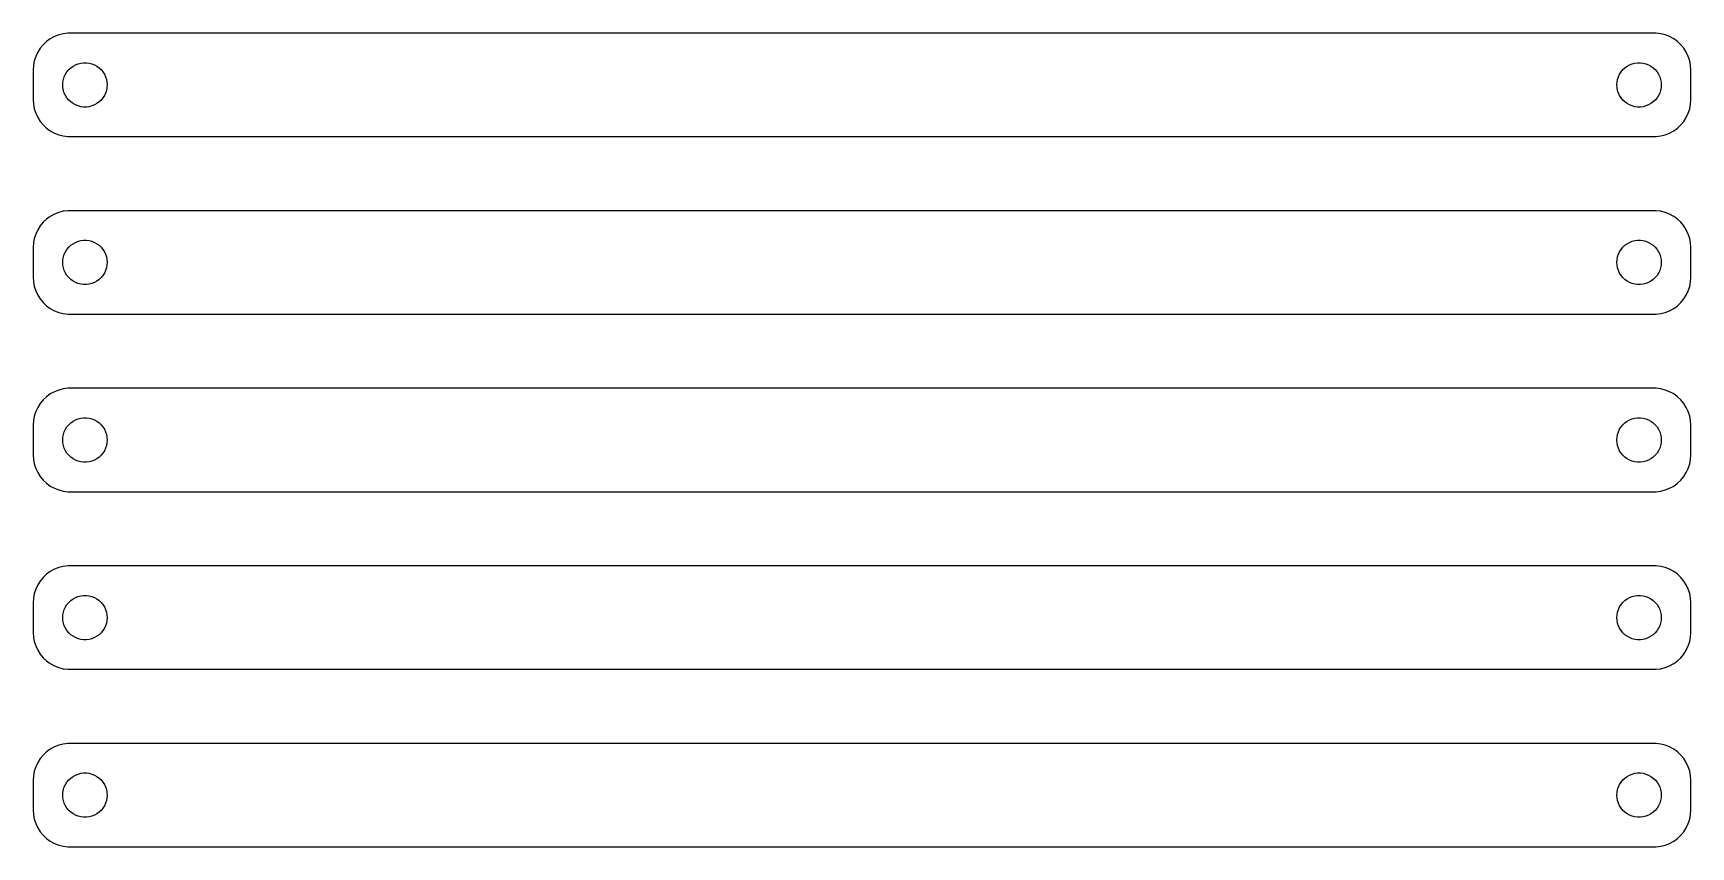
# Model space of a CAD drawing. Header units: metres. Extents: x -112 to 112, y 113 to 223.
import ezdxf

# ---------------------------------------------------------------- set-up
doc = ezdxf.new("R2010")
doc.units = ezdxf.units.M

msp = doc.modelspace()

# ---------------------------------------------------------------- linework, layer by layer
for p, q in [((-110.187, 221.853), (-110.645, 221.423)), ((-109.679, 222.222), (-110.187, 221.853)), ((-109.129, 222.524), (-109.679, 222.222)), ((-108.545, 222.755), (-109.129, 222.524)), ((-107.937, 222.911), (-108.545, 222.755)), ((-107.314, 222.99), (-107.937, 222.911)), ((107.314, 222.99), (-107.314, 222.99)), ((107.937, 222.911), (107.314, 222.99)), ((108.545, 222.755), (107.937, 222.911)), ((109.129, 222.524), (108.545, 222.755)), ((109.679, 222.222), (109.129, 222.524)), ((110.187, 221.853), (109.679, 222.222)), ((110.645, 221.423), (110.187, 221.853)), ((-111.649, 219.841), (-111.843, 219.243)), ((-111.382, 220.409), (-111.649, 219.841)), ((-111.045, 220.939), (-111.382, 220.409)), ((-110.645, 221.423), (-111.045, 220.939)), ((111.045, 220.939), (110.645, 221.423)), ((111.382, 220.409), (111.045, 220.939)), ((111.649, 219.841), (111.382, 220.409)), ((111.843, 219.243), (111.649, 219.841)), ((-111.961, 218.627), (-112, 218)), ((-112, 218), (-112, 214)), ((-111.843, 219.243), (-111.961, 218.627)), ((-107.789, 217.104), (-107.629, 217.445)), ((-107.629, 217.445), (-107.427, 217.763)), ((-107.427, 217.763), (-107.187, 218.054)), ((-107.187, 218.054), (-106.912, 218.312)), ((-106.912, 218.312), (-106.607, 218.533)), ((-106.607, 218.533), (-106.277, 218.714)), ((-106.277, 218.714), (-105.927, 218.853)), ((-105.927, 218.853), (-105.562, 218.947)), ((-105.562, 218.947), (-105.188, 218.994)), ((-105.188, 218.994), (-104.812, 218.994)), ((-104.812, 218.994), (-104.438, 218.947)), ((-104.438, 218.947), (-104.073, 218.853)), ((-104.073, 218.853), (-103.723, 218.714)), ((-103.723, 218.714), (-103.393, 218.533)), ((-103.393, 218.533), (-103.088, 218.312)), ((-103.088, 218.312), (-102.813, 218.054)), ((-102.813, 218.054), (-102.573, 217.763)), ((-102.573, 217.763), (-102.371, 217.445)), ((-102.371, 217.445), (-102.211, 217.104)), ((102.211, 217.104), (102.371, 217.445)), ((102.371, 217.445), (102.573, 217.763)), ((102.573, 217.763), (102.813, 218.054)), ((102.813, 218.054), (103.088, 218.312)), ((103.088, 218.312), (103.393, 218.533)), ((103.393, 218.533), (103.723, 218.714)), ((103.723, 218.714), (104.073, 218.853)), ((104.073, 218.853), (104.438, 218.947)), ((104.438, 218.947), (104.812, 218.994)), ((104.812, 218.994), (105.188, 218.994)), ((105.188, 218.994), (105.562, 218.947)), ((105.562, 218.947), (105.927, 218.853)), ((105.927, 218.853), (106.277, 218.714)), ((106.277, 218.714), (106.607, 218.533)), ((106.607, 218.533), (106.912, 218.312)), ((106.912, 218.312), (107.187, 218.054)), ((107.187, 218.054), (107.427, 217.763)), ((107.427, 217.763), (107.629, 217.445)), ((107.629, 217.445), (107.789, 217.104)), ((111.961, 218.627), (111.843, 219.243)), ((112, 218), (111.961, 218.627)), ((112, 214), (112, 218)), ((-108, 216), (-107.976, 216.376)), ((-107.976, 215.624), (-108, 216)), ((-107.976, 216.376), (-107.906, 216.746)), ((-107.906, 215.254), (-107.976, 215.624)), ((-107.906, 216.746), (-107.789, 217.104)), ((-107.789, 214.896), (-107.906, 215.254)), ((-102.211, 217.104), (-102.094, 216.746)), ((-102.094, 215.254), (-102.211, 214.896)), ((-102.094, 216.746), (-102.024, 216.376)), ((-102.024, 215.624), (-102.094, 215.254)), ((-102.024, 216.376), (-102, 216)), ((-102, 216), (-102.024, 215.624)), ((102, 216), (102.024, 216.376)), ((102.024, 215.624), (102, 216)), ((102.024, 216.376), (102.094, 216.746)), ((102.094, 215.254), (102.024, 215.624)), ((102.094, 216.746), (102.211, 217.104)), ((102.211, 214.896), (102.094, 215.254)), ((107.789, 217.104), (107.906, 216.746)), ((107.906, 215.254), (107.789, 214.896)), ((107.906, 216.746), (107.976, 216.376)), ((107.976, 215.624), (107.906, 215.254)), ((107.976, 216.376), (108, 216)), ((108, 216), (107.976, 215.624)), ((-112, 214), (-111.961, 213.373)), ((-111.961, 213.373), (-111.843, 212.757)), ((-107.629, 214.555), (-107.789, 214.896)), ((-107.427, 214.237), (-107.629, 214.555)), ((-107.187, 213.946), (-107.427, 214.237)), ((-106.912, 213.688), (-107.187, 213.946)), ((-106.607, 213.467), (-106.912, 213.688)), ((-106.277, 213.286), (-106.607, 213.467)), ((-105.927, 213.147), (-106.277, 213.286)), ((-105.562, 213.053), (-105.927, 213.147)), ((-105.188, 213.006), (-105.562, 213.053)), ((-104.812, 213.006), (-105.188, 213.006)), ((-104.438, 213.053), (-104.812, 213.006)), ((-104.073, 213.147), (-104.438, 213.053)), ((-103.723, 213.286), (-104.073, 213.147)), ((-103.393, 213.467), (-103.723, 213.286)), ((-103.088, 213.688), (-103.393, 213.467)), ((-102.813, 213.946), (-103.088, 213.688)), ((-102.573, 214.237), (-102.813, 213.946)), ((-102.371, 214.555), (-102.573, 214.237)), ((-102.211, 214.896), (-102.371, 214.555)), ((102.371, 214.555), (102.211, 214.896)), ((102.573, 214.237), (102.371, 214.555)), ((102.813, 213.946), (102.573, 214.237)), ((103.088, 213.688), (102.813, 213.946)), ((103.393, 213.467), (103.088, 213.688)), ((103.723, 213.286), (103.393, 213.467)), ((104.073, 213.147), (103.723, 213.286)), ((104.438, 213.053), (104.073, 213.147)), ((104.812, 213.006), (104.438, 213.053)), ((105.188, 213.006), (104.812, 213.006)), ((105.562, 213.053), (105.188, 213.006)), ((105.927, 213.147), (105.562, 213.053)), ((106.277, 213.286), (105.927, 213.147)), ((106.607, 213.467), (106.277, 213.286)), ((106.912, 213.688), (106.607, 213.467)), ((107.187, 213.946), (106.912, 213.688)), ((107.427, 214.237), (107.187, 213.946)), ((107.629, 214.555), (107.427, 214.237)), ((107.789, 214.896), (107.629, 214.555)), ((111.843, 212.757), (111.961, 213.373)), ((111.961, 213.373), (112, 214)), ((-111.843, 212.757), (-111.649, 212.159)), ((-111.649, 212.159), (-111.382, 211.591)), ((-111.382, 211.591), (-111.045, 211.061)), ((-111.045, 211.061), (-110.645, 210.577)), ((-110.645, 210.577), (-110.187, 210.147)), ((110.187, 210.147), (110.645, 210.577)), ((110.645, 210.577), (111.045, 211.061)), ((111.045, 211.061), (111.382, 211.591)), ((111.382, 211.591), (111.649, 212.159)), ((111.649, 212.159), (111.843, 212.757)), ((-110.187, 210.147), (-109.679, 209.778)), ((-109.679, 209.778), (-109.129, 209.476)), ((-109.129, 209.476), (-108.545, 209.245)), ((-108.545, 209.245), (-107.937, 209.089)), ((-107.937, 209.089), (-107.314, 209.01)), ((-107.314, 209.01), (107.314, 209.01)), ((107.314, 209.01), (107.937, 209.089)), ((107.937, 209.089), (108.545, 209.245)), ((108.545, 209.245), (109.129, 209.476)), ((109.129, 209.476), (109.679, 209.778)), ((109.679, 209.778), (110.187, 210.147)), ((-110.645, 197.423), (-111.045, 196.939)), ((-110.187, 197.853), (-110.645, 197.423)), ((-109.679, 198.222), (-110.187, 197.853)), ((-109.129, 198.524), (-109.679, 198.222)), ((-108.545, 198.755), (-109.129, 198.524)), ((-107.937, 198.911), (-108.545, 198.755)), ((-107.314, 198.99), (-107.937, 198.911)), ((107.314, 198.99), (-107.314, 198.99)), ((107.937, 198.911), (107.314, 198.99)), ((108.545, 198.755), (107.937, 198.911)), ((109.129, 198.524), (108.545, 198.755)), ((109.679, 198.222), (109.129, 198.524)), ((110.187, 197.853), (109.679, 198.222)), ((110.645, 197.423), (110.187, 197.853)), ((111.045, 196.939), (110.645, 197.423)), ((-111.843, 195.243), (-111.961, 194.627)), ((-111.649, 195.841), (-111.843, 195.243)), ((-111.382, 196.409), (-111.649, 195.841)), ((-111.045, 196.939), (-111.382, 196.409)), ((-105.927, 194.853), (-105.562, 194.947)), ((-105.562, 194.947), (-105.188, 194.994)), ((-105.188, 194.994), (-104.812, 194.994)), ((-104.812, 194.994), (-104.438, 194.947)), ((-104.438, 194.947), (-104.073, 194.853)), ((104.073, 194.853), (104.438, 194.947)), ((104.438, 194.947), (104.812, 194.994)), ((104.812, 194.994), (105.188, 194.994)), ((105.188, 194.994), (105.562, 194.947)), ((105.562, 194.947), (105.927, 194.853)), ((111.382, 196.409), (111.045, 196.939)), ((111.649, 195.841), (111.382, 196.409)), ((111.843, 195.243), (111.649, 195.841)), ((111.961, 194.627), (111.843, 195.243)), ((-111.961, 194.627), (-112, 194)), ((-112, 194), (-112, 190)), ((-107.976, 192.376), (-107.906, 192.746)), ((-107.906, 192.746), (-107.789, 193.104)), ((-107.789, 193.104), (-107.629, 193.445)), ((-107.629, 193.445), (-107.427, 193.763)), ((-107.427, 193.763), (-107.187, 194.054)), ((-107.187, 194.054), (-106.912, 194.312)), ((-106.912, 194.312), (-106.607, 194.533)), ((-106.607, 194.533), (-106.277, 194.714)), ((-106.277, 194.714), (-105.927, 194.853)), ((-104.073, 194.853), (-103.723, 194.714)), ((-103.723, 194.714), (-103.393, 194.533)), ((-103.393, 194.533), (-103.088, 194.312)), ((-103.088, 194.312), (-102.813, 194.054)), ((-102.813, 194.054), (-102.573, 193.763)), ((-102.573, 193.763), (-102.371, 193.445)), ((-102.371, 193.445), (-102.211, 193.104)), ((-102.211, 193.104), (-102.094, 192.746)), ((-102.094, 192.746), (-102.024, 192.376)), ((102.024, 192.376), (102.094, 192.746)), ((102.094, 192.746), (102.211, 193.104)), ((102.211, 193.104), (102.371, 193.445)), ((102.371, 193.445), (102.573, 193.763)), ((102.573, 193.763), (102.813, 194.054)), ((102.813, 194.054), (103.088, 194.312)), ((103.088, 194.312), (103.393, 194.533)), ((103.393, 194.533), (103.723, 194.714)), ((103.723, 194.714), (104.073, 194.853)), ((105.927, 194.853), (106.277, 194.714)), ((106.277, 194.714), (106.607, 194.533)), ((106.607, 194.533), (106.912, 194.312)), ((106.912, 194.312), (107.187, 194.054)), ((107.187, 194.054), (107.427, 193.763)), ((107.427, 193.763), (107.629, 193.445)), ((107.629, 193.445), (107.789, 193.104)), ((107.789, 193.104), (107.906, 192.746)), ((107.906, 192.746), (107.976, 192.376)), ((112, 194), (111.961, 194.627)), ((112, 190), (112, 194)), ((-108, 192), (-107.976, 192.376)), ((-107.976, 191.624), (-108, 192)), ((-107.906, 191.254), (-107.976, 191.624)), ((-107.789, 190.896), (-107.906, 191.254)), ((-107.629, 190.555), (-107.789, 190.896)), ((-107.427, 190.237), (-107.629, 190.555)), ((-102.371, 190.555), (-102.573, 190.237)), ((-102.211, 190.896), (-102.371, 190.555)), ((-102.094, 191.254), (-102.211, 190.896)), ((-102.024, 191.624), (-102.094, 191.254)), ((-102.024, 192.376), (-102, 192)), ((-102, 192), (-102.024, 191.624)), ((102, 192), (102.024, 192.376)), ((102.024, 191.624), (102, 192)), ((102.094, 191.254), (102.024, 191.624)), ((102.211, 190.896), (102.094, 191.254)), ((102.371, 190.555), (102.211, 190.896)), ((102.573, 190.237), (102.371, 190.555)), ((107.629, 190.555), (107.427, 190.237)), ((107.789, 190.896), (107.629, 190.555)), ((107.906, 191.254), (107.789, 190.896)), ((107.976, 191.624), (107.906, 191.254)), ((107.976, 192.376), (108, 192)), ((108, 192), (107.976, 191.624)), ((-112, 190), (-111.961, 189.373)), ((-111.961, 189.373), (-111.843, 188.757)), ((-111.843, 188.757), (-111.649, 188.159)), ((-107.187, 189.946), (-107.427, 190.237)), ((-106.912, 189.688), (-107.187, 189.946)), ((-106.607, 189.467), (-106.912, 189.688)), ((-106.277, 189.286), (-106.607, 189.467)), ((-105.927, 189.147), (-106.277, 189.286)), ((-105.562, 189.053), (-105.927, 189.147)), ((-105.188, 189.006), (-105.562, 189.053)), ((-104.812, 189.006), (-105.188, 189.006)), ((-104.438, 189.053), (-104.812, 189.006)), ((-104.073, 189.147), (-104.438, 189.053)), ((-103.723, 189.286), (-104.073, 189.147)), ((-103.393, 189.467), (-103.723, 189.286)), ((-103.088, 189.688), (-103.393, 189.467)), ((-102.813, 189.946), (-103.088, 189.688)), ((-102.573, 190.237), (-102.813, 189.946)), ((102.813, 189.946), (102.573, 190.237)), ((103.088, 189.688), (102.813, 189.946)), ((103.393, 189.467), (103.088, 189.688)), ((103.723, 189.286), (103.393, 189.467)), ((104.073, 189.147), (103.723, 189.286)), ((104.438, 189.053), (104.073, 189.147)), ((104.812, 189.006), (104.438, 189.053)), ((105.188, 189.006), (104.812, 189.006)), ((105.562, 189.053), (105.188, 189.006)), ((105.927, 189.147), (105.562, 189.053)), ((106.277, 189.286), (105.927, 189.147)), ((106.607, 189.467), (106.277, 189.286)), ((106.912, 189.688), (106.607, 189.467)), ((107.187, 189.946), (106.912, 189.688)), ((107.427, 190.237), (107.187, 189.946)), ((111.649, 188.159), (111.843, 188.757)), ((111.843, 188.757), (111.961, 189.373)), ((111.961, 189.373), (112, 190)), ((-111.649, 188.159), (-111.382, 187.591)), ((-111.382, 187.591), (-111.045, 187.061)), ((-111.045, 187.061), (-110.645, 186.577)), ((-110.645, 186.577), (-110.187, 186.147)), ((-110.187, 186.147), (-109.679, 185.778)), ((109.679, 185.778), (110.187, 186.147)), ((110.187, 186.147), (110.645, 186.577)), ((110.645, 186.577), (111.045, 187.061)), ((111.045, 187.061), (111.382, 187.591)), ((111.382, 187.591), (111.649, 188.159)), ((-109.679, 185.778), (-109.129, 185.476)), ((-109.129, 185.476), (-108.545, 185.245)), ((-108.545, 185.245), (-107.937, 185.089)), ((-107.937, 185.089), (-107.314, 185.01)), ((-107.314, 185.01), (107.314, 185.01)), ((107.314, 185.01), (107.937, 185.089)), ((107.937, 185.089), (108.545, 185.245)), ((108.545, 185.245), (109.129, 185.476)), ((109.129, 185.476), (109.679, 185.778)), ((-108.545, 174.755), (-109.129, 174.524)), ((-107.937, 174.911), (-108.545, 174.755)), ((-107.314, 174.99), (-107.937, 174.911)), ((107.314, 174.99), (-107.314, 174.99)), ((107.937, 174.911), (107.314, 174.99)), ((108.545, 174.755), (107.937, 174.911)), ((109.129, 174.524), (108.545, 174.755)), ((-111.045, 172.939), (-111.382, 172.409)), ((-110.645, 173.423), (-111.045, 172.939)), ((-110.187, 173.853), (-110.645, 173.423)), ((-109.679, 174.222), (-110.187, 173.853)), ((-109.129, 174.524), (-109.679, 174.222)), ((109.679, 174.222), (109.129, 174.524)), ((110.187, 173.853), (109.679, 174.222)), ((110.645, 173.423), (110.187, 173.853)), ((111.045, 172.939), (110.645, 173.423)), ((111.382, 172.409), (111.045, 172.939)), ((-111.961, 170.627), (-112, 170)), ((-111.843, 171.243), (-111.961, 170.627)), ((-111.649, 171.841), (-111.843, 171.243)), ((-111.382, 172.409), (-111.649, 171.841)), ((-107.187, 170.054), (-106.912, 170.312)), ((-106.912, 170.312), (-106.607, 170.533)), ((-106.607, 170.533), (-106.277, 170.714)), ((-106.277, 170.714), (-105.927, 170.853)), ((-105.927, 170.853), (-105.562, 170.947)), ((-105.562, 170.947), (-105.188, 170.994)), ((-105.188, 170.994), (-104.812, 170.994)), ((-104.812, 170.994), (-104.438, 170.947)), ((-104.438, 170.947), (-104.073, 170.853)), ((-104.073, 170.853), (-103.723, 170.714)), ((-103.723, 170.714), (-103.393, 170.533)), ((-103.393, 170.533), (-103.088, 170.312)), ((-103.088, 170.312), (-102.813, 170.054)), ((102.813, 170.054), (103.088, 170.312)), ((103.088, 170.312), (103.393, 170.533)), ((103.393, 170.533), (103.723, 170.714)), ((103.723, 170.714), (104.073, 170.853)), ((104.073, 170.853), (104.438, 170.947)), ((104.438, 170.947), (104.812, 170.994)), ((104.812, 170.994), (105.188, 170.994)), ((105.188, 170.994), (105.562, 170.947)), ((105.562, 170.947), (105.927, 170.853)), ((105.927, 170.853), (106.277, 170.714)), ((106.277, 170.714), (106.607, 170.533)), ((106.607, 170.533), (106.912, 170.312)), ((106.912, 170.312), (107.187, 170.054)), ((111.649, 171.841), (111.382, 172.409)), ((111.843, 171.243), (111.649, 171.841)), ((111.961, 170.627), (111.843, 171.243)), ((112, 170), (111.961, 170.627)), ((-112, 170), (-112, 166)), ((-108, 168), (-107.976, 168.376)), ((-107.976, 168.376), (-107.906, 168.746)), ((-107.906, 168.746), (-107.789, 169.104)), ((-107.789, 169.104), (-107.629, 169.445)), ((-107.629, 169.445), (-107.427, 169.763)), ((-107.427, 169.763), (-107.187, 170.054)), ((-102.813, 170.054), (-102.573, 169.763)), ((-102.573, 169.763), (-102.371, 169.445)), ((-102.371, 169.445), (-102.211, 169.104)), ((-102.211, 169.104), (-102.094, 168.746)), ((-102.094, 168.746), (-102.024, 168.376)), ((-102.024, 168.376), (-102, 168)), ((102, 168), (102.024, 168.376)), ((102.024, 168.376), (102.094, 168.746)), ((102.094, 168.746), (102.211, 169.104)), ((102.211, 169.104), (102.371, 169.445)), ((102.371, 169.445), (102.573, 169.763)), ((102.573, 169.763), (102.813, 170.054)), ((107.187, 170.054), (107.427, 169.763)), ((107.427, 169.763), (107.629, 169.445)), ((107.629, 169.445), (107.789, 169.104)), ((107.789, 169.104), (107.906, 168.746)), ((107.906, 168.746), (107.976, 168.376)), ((107.976, 168.376), (108, 168)), ((112, 166), (112, 170)), ((-112, 166), (-111.961, 165.373)), ((-107.976, 167.624), (-108, 168)), ((-107.906, 167.254), (-107.976, 167.624)), ((-107.789, 166.896), (-107.906, 167.254)), ((-107.629, 166.555), (-107.789, 166.896)), ((-107.427, 166.237), (-107.629, 166.555)), ((-107.187, 165.946), (-107.427, 166.237)), ((-106.912, 165.688), (-107.187, 165.946)), ((-102.813, 165.946), (-103.088, 165.688)), ((-102.573, 166.237), (-102.813, 165.946)), ((-102.371, 166.555), (-102.573, 166.237)), ((-102.211, 166.896), (-102.371, 166.555)), ((-102.094, 167.254), (-102.211, 166.896)), ((-102.024, 167.624), (-102.094, 167.254)), ((-102, 168), (-102.024, 167.624)), ((102.024, 167.624), (102, 168)), ((102.094, 167.254), (102.024, 167.624)), ((102.211, 166.896), (102.094, 167.254)), ((102.371, 166.555), (102.211, 166.896)), ((102.573, 166.237), (102.371, 166.555)), ((102.813, 165.946), (102.573, 166.237)), ((103.088, 165.688), (102.813, 165.946)), ((107.187, 165.946), (106.912, 165.688)), ((107.427, 166.237), (107.187, 165.946)), ((107.629, 166.555), (107.427, 166.237)), ((107.789, 166.896), (107.629, 166.555)), ((107.906, 167.254), (107.789, 166.896)), ((107.976, 167.624), (107.906, 167.254)), ((108, 168), (107.976, 167.624)), ((111.961, 165.373), (112, 166)), ((-111.961, 165.373), (-111.843, 164.757)), ((-111.843, 164.757), (-111.649, 164.159)), ((-111.649, 164.159), (-111.382, 163.591)), ((-111.382, 163.591), (-111.045, 163.061)), ((-106.607, 165.467), (-106.912, 165.688)), ((-106.277, 165.286), (-106.607, 165.467)), ((-105.927, 165.147), (-106.277, 165.286)), ((-105.562, 165.053), (-105.927, 165.147)), ((-105.188, 165.006), (-105.562, 165.053)), ((-104.812, 165.006), (-105.188, 165.006)), ((-104.438, 165.053), (-104.812, 165.006)), ((-104.073, 165.147), (-104.438, 165.053)), ((-103.723, 165.286), (-104.073, 165.147)), ((-103.393, 165.467), (-103.723, 165.286)), ((-103.088, 165.688), (-103.393, 165.467)), ((103.393, 165.467), (103.088, 165.688)), ((103.723, 165.286), (103.393, 165.467)), ((104.073, 165.147), (103.723, 165.286)), ((104.438, 165.053), (104.073, 165.147)), ((104.812, 165.006), (104.438, 165.053)), ((105.188, 165.006), (104.812, 165.006)), ((105.562, 165.053), (105.188, 165.006)), ((105.927, 165.147), (105.562, 165.053)), ((106.277, 165.286), (105.927, 165.147)), ((106.607, 165.467), (106.277, 165.286)), ((106.912, 165.688), (106.607, 165.467)), ((111.045, 163.061), (111.382, 163.591)), ((111.382, 163.591), (111.649, 164.159)), ((111.649, 164.159), (111.843, 164.757)), ((111.843, 164.757), (111.961, 165.373)), ((-111.045, 163.061), (-110.645, 162.577)), ((-110.645, 162.577), (-110.187, 162.147)), ((-110.187, 162.147), (-109.679, 161.778)), ((-109.679, 161.778), (-109.129, 161.476)), ((-109.129, 161.476), (-108.545, 161.245)), ((108.545, 161.245), (109.129, 161.476)), ((109.129, 161.476), (109.679, 161.778)), ((109.679, 161.778), (110.187, 162.147)), ((110.187, 162.147), (110.645, 162.577)), ((110.645, 162.577), (111.045, 163.061)), ((-108.545, 161.245), (-107.937, 161.089)), ((-107.937, 161.089), (-107.314, 161.01)), ((-107.314, 161.01), (107.314, 161.01)), ((107.314, 161.01), (107.937, 161.089)), ((107.937, 161.089), (108.545, 161.245)), ((-109.679, 150.222), (-110.187, 149.853)), ((-109.129, 150.524), (-109.679, 150.222)), ((-108.545, 150.755), (-109.129, 150.524)), ((-107.937, 150.911), (-108.545, 150.755)), ((-107.314, 150.99), (-107.937, 150.911)), ((107.314, 150.99), (-107.314, 150.99)), ((107.937, 150.911), (107.314, 150.99)), ((108.545, 150.755), (107.937, 150.911)), ((109.129, 150.524), (108.545, 150.755)), ((109.679, 150.222), (109.129, 150.524)), ((110.187, 149.853), (109.679, 150.222)), ((-111.649, 147.841), (-111.843, 147.243)), ((-111.382, 148.409), (-111.649, 147.841)), ((-111.045, 148.939), (-111.382, 148.409)), ((-110.645, 149.423), (-111.045, 148.939)), ((-110.187, 149.853), (-110.645, 149.423)), ((110.645, 149.423), (110.187, 149.853)), ((111.045, 148.939), (110.645, 149.423)), ((111.382, 148.409), (111.045, 148.939)), ((111.649, 147.841), (111.382, 148.409)), ((111.843, 147.243), (111.649, 147.841)), ((-111.961, 146.627), (-112, 146)), ((-112, 146), (-112, 142)), ((-111.843, 147.243), (-111.961, 146.627)), ((-107.629, 145.445), (-107.427, 145.763)), ((-107.427, 145.763), (-107.187, 146.054)), ((-107.187, 146.054), (-106.912, 146.312)), ((-106.912, 146.312), (-106.607, 146.533)), ((-106.607, 146.533), (-106.277, 146.714)), ((-106.277, 146.714), (-105.927, 146.853)), ((-105.927, 146.853), (-105.562, 146.947)), ((-105.562, 146.947), (-105.188, 146.994)), ((-105.188, 146.994), (-104.812, 146.994)), ((-104.812, 146.994), (-104.438, 146.947)), ((-104.438, 146.947), (-104.073, 146.853)), ((-104.073, 146.853), (-103.723, 146.714)), ((-103.723, 146.714), (-103.393, 146.533)), ((-103.393, 146.533), (-103.088, 146.312)), ((-103.088, 146.312), (-102.813, 146.054)), ((-102.813, 146.054), (-102.573, 145.763)), ((-102.573, 145.763), (-102.371, 145.445)), ((102.371, 145.445), (102.573, 145.763)), ((102.573, 145.763), (102.813, 146.054)), ((102.813, 146.054), (103.088, 146.312)), ((103.088, 146.312), (103.393, 146.533)), ((103.393, 146.533), (103.723, 146.714)), ((103.723, 146.714), (104.073, 146.853)), ((104.073, 146.853), (104.438, 146.947)), ((104.438, 146.947), (104.812, 146.994)), ((104.812, 146.994), (105.188, 146.994)), ((105.188, 146.994), (105.562, 146.947)), ((105.562, 146.947), (105.927, 146.853)), ((105.927, 146.853), (106.277, 146.714)), ((106.277, 146.714), (106.607, 146.533)), ((106.607, 146.533), (106.912, 146.312)), ((106.912, 146.312), (107.187, 146.054)), ((107.187, 146.054), (107.427, 145.763)), ((107.427, 145.763), (107.629, 145.445)), ((111.961, 146.627), (111.843, 147.243)), ((112, 146), (111.961, 146.627)), ((112, 142), (112, 146)), ((-108, 144), (-107.976, 144.376)), ((-107.976, 143.624), (-108, 144)), ((-107.976, 144.376), (-107.906, 144.746)), ((-107.906, 143.254), (-107.976, 143.624)), ((-107.906, 144.746), (-107.789, 145.104)), ((-107.789, 145.104), (-107.629, 145.445)), ((-102.371, 145.445), (-102.211, 145.104)), ((-102.211, 145.104), (-102.094, 144.746)), ((-102.094, 144.746), (-102.024, 144.376)), ((-102.024, 143.624), (-102.094, 143.254)), ((-102.024, 144.376), (-102, 144)), ((-102, 144), (-102.024, 143.624)), ((102, 144), (102.024, 144.376)), ((102.024, 143.624), (102, 144)), ((102.024, 144.376), (102.094, 144.746)), ((102.094, 143.254), (102.024, 143.624)), ((102.094, 144.746), (102.211, 145.104)), ((102.211, 145.104), (102.371, 145.445)), ((107.629, 145.445), (107.789, 145.104)), ((107.789, 145.104), (107.906, 144.746)), ((107.906, 144.746), (107.976, 144.376)), ((107.976, 143.624), (107.906, 143.254)), ((107.976, 144.376), (108, 144)), ((108, 144), (107.976, 143.624)), ((-112, 142), (-111.961, 141.373)), ((-111.961, 141.373), (-111.843, 140.757)), ((-107.789, 142.896), (-107.906, 143.254)), ((-107.629, 142.555), (-107.789, 142.896)), ((-107.427, 142.237), (-107.629, 142.555)), ((-107.187, 141.946), (-107.427, 142.237)), ((-106.912, 141.688), (-107.187, 141.946)), ((-106.607, 141.467), (-106.912, 141.688)), ((-106.277, 141.286), (-106.607, 141.467)), ((-105.927, 141.147), (-106.277, 141.286)), ((-105.562, 141.053), (-105.927, 141.147)), ((-104.073, 141.147), (-104.438, 141.053)), ((-103.723, 141.286), (-104.073, 141.147)), ((-103.393, 141.467), (-103.723, 141.286)), ((-103.088, 141.688), (-103.393, 141.467)), ((-102.813, 141.946), (-103.088, 141.688)), ((-102.573, 142.237), (-102.813, 141.946)), ((-102.371, 142.555), (-102.573, 142.237)), ((-102.211, 142.896), (-102.371, 142.555)), ((-102.094, 143.254), (-102.211, 142.896)), ((102.211, 142.896), (102.094, 143.254)), ((102.371, 142.555), (102.211, 142.896)), ((102.573, 142.237), (102.371, 142.555)), ((102.813, 141.946), (102.573, 142.237)), ((103.088, 141.688), (102.813, 141.946)), ((103.393, 141.467), (103.088, 141.688)), ((103.723, 141.286), (103.393, 141.467)), ((104.073, 141.147), (103.723, 141.286)), ((104.438, 141.053), (104.073, 141.147)), ((105.927, 141.147), (105.562, 141.053)), ((106.277, 141.286), (105.927, 141.147)), ((106.607, 141.467), (106.277, 141.286)), ((106.912, 141.688), (106.607, 141.467)), ((107.187, 141.946), (106.912, 141.688)), ((107.427, 142.237), (107.187, 141.946)), ((107.629, 142.555), (107.427, 142.237)), ((107.789, 142.896), (107.629, 142.555)), ((107.906, 143.254), (107.789, 142.896)), ((111.843, 140.757), (111.961, 141.373)), ((111.961, 141.373), (112, 142)), ((-111.843, 140.757), (-111.649, 140.159)), ((-111.649, 140.159), (-111.382, 139.591)), ((-111.382, 139.591), (-111.045, 139.061)), ((-111.045, 139.061), (-110.645, 138.577)), ((-105.188, 141.006), (-105.562, 141.053)), ((-104.812, 141.006), (-105.188, 141.006)), ((-104.438, 141.053), (-104.812, 141.006)), ((104.812, 141.006), (104.438, 141.053)), ((105.188, 141.006), (104.812, 141.006)), ((105.562, 141.053), (105.188, 141.006)), ((110.645, 138.577), (111.045, 139.061)), ((111.045, 139.061), (111.382, 139.591)), ((111.382, 139.591), (111.649, 140.159)), ((111.649, 140.159), (111.843, 140.757)), ((-110.645, 138.577), (-110.187, 138.147)), ((-110.187, 138.147), (-109.679, 137.778)), ((-109.679, 137.778), (-109.129, 137.476)), ((-109.129, 137.476), (-108.545, 137.245)), ((-108.545, 137.245), (-107.937, 137.089)), ((-107.937, 137.089), (-107.314, 137.01)), ((-107.314, 137.01), (107.314, 137.01)), ((107.314, 137.01), (107.937, 137.089)), ((107.937, 137.089), (108.545, 137.245)), ((108.545, 137.245), (109.129, 137.476)), ((109.129, 137.476), (109.679, 137.778)), ((109.679, 137.778), (110.187, 138.147)), ((110.187, 138.147), (110.645, 138.577)), ((-110.187, 125.853), (-110.645, 125.423)), ((-109.679, 126.222), (-110.187, 125.853)), ((-109.129, 126.524), (-109.679, 126.222)), ((-108.545, 126.755), (-109.129, 126.524)), ((-107.937, 126.911), (-108.545, 126.755)), ((-107.314, 126.99), (-107.937, 126.911)), ((107.314, 126.99), (-107.314, 126.99)), ((107.937, 126.911), (107.314, 126.99)), ((108.545, 126.755), (107.937, 126.911)), ((109.129, 126.524), (108.545, 126.755)), ((109.679, 126.222), (109.129, 126.524)), ((110.187, 125.853), (109.679, 126.222)), ((110.645, 125.423), (110.187, 125.853)), ((-111.843, 123.243), (-111.961, 122.627)), ((-111.649, 123.841), (-111.843, 123.243)), ((-111.382, 124.409), (-111.649, 123.841)), ((-111.045, 124.939), (-111.382, 124.409)), ((-110.645, 125.423), (-111.045, 124.939)), ((111.045, 124.939), (110.645, 125.423)), ((111.382, 124.409), (111.045, 124.939)), ((111.649, 123.841), (111.382, 124.409)), ((111.843, 123.243), (111.649, 123.841)), ((111.961, 122.627), (111.843, 123.243)), ((-111.961, 122.627), (-112, 122)), ((-112, 122), (-112, 118)), ((-107.906, 120.746), (-107.789, 121.104)), ((-107.789, 121.104), (-107.629, 121.445)), ((-107.629, 121.445), (-107.427, 121.763)), ((-107.427, 121.763), (-107.187, 122.054)), ((-107.187, 122.054), (-106.912, 122.312)), ((-106.912, 122.312), (-106.607, 122.533)), ((-106.607, 122.533), (-106.277, 122.714)), ((-106.277, 122.714), (-105.927, 122.853)), ((-105.927, 122.853), (-105.562, 122.947)), ((-105.562, 122.947), (-105.188, 122.994)), ((-105.188, 122.994), (-104.812, 122.994)), ((-104.812, 122.994), (-104.438, 122.947)), ((-104.438, 122.947), (-104.073, 122.853)), ((-104.073, 122.853), (-103.723, 122.714)), ((-103.723, 122.714), (-103.393, 122.533)), ((-103.393, 122.533), (-103.088, 122.312)), ((-103.088, 122.312), (-102.813, 122.054)), ((-102.813, 122.054), (-102.573, 121.763)), ((-102.573, 121.763), (-102.371, 121.445)), ((-102.371, 121.445), (-102.211, 121.104)), ((-102.211, 121.104), (-102.094, 120.746)), ((102.094, 120.746), (102.211, 121.104)), ((102.211, 121.104), (102.371, 121.445)), ((102.371, 121.445), (102.573, 121.763)), ((102.573, 121.763), (102.813, 122.054)), ((102.813, 122.054), (103.088, 122.312)), ((103.088, 122.312), (103.393, 122.533)), ((103.393, 122.533), (103.723, 122.714)), ((103.723, 122.714), (104.073, 122.853)), ((104.073, 122.853), (104.438, 122.947)), ((104.438, 122.947), (104.812, 122.994)), ((104.812, 122.994), (105.188, 122.994)), ((105.188, 122.994), (105.562, 122.947)), ((105.562, 122.947), (105.927, 122.853)), ((105.927, 122.853), (106.277, 122.714)), ((106.277, 122.714), (106.607, 122.533)), ((106.607, 122.533), (106.912, 122.312)), ((106.912, 122.312), (107.187, 122.054)), ((107.187, 122.054), (107.427, 121.763)), ((107.427, 121.763), (107.629, 121.445)), ((107.629, 121.445), (107.789, 121.104)), ((107.789, 121.104), (107.906, 120.746)), ((112, 122), (111.961, 122.627)), ((112, 118), (112, 122)), ((-108, 120), (-107.976, 120.376)), ((-107.976, 119.624), (-108, 120)), ((-107.976, 120.376), (-107.906, 120.746)), ((-107.906, 119.254), (-107.976, 119.624)), ((-107.789, 118.896), (-107.906, 119.254)), ((-107.629, 118.555), (-107.789, 118.896)), ((-102.211, 118.896), (-102.371, 118.555)), ((-102.094, 119.254), (-102.211, 118.896)), ((-102.094, 120.746), (-102.024, 120.376)), ((-102.024, 119.624), (-102.094, 119.254)), ((-102.024, 120.376), (-102, 120)), ((-102, 120), (-102.024, 119.624)), ((102, 120), (102.024, 120.376)), ((102.024, 119.624), (102, 120)), ((102.024, 120.376), (102.094, 120.746)), ((102.094, 119.254), (102.024, 119.624)), ((102.211, 118.896), (102.094, 119.254)), ((102.371, 118.555), (102.211, 118.896)), ((107.789, 118.896), (107.629, 118.555)), ((107.906, 119.254), (107.789, 118.896)), ((107.906, 120.746), (107.976, 120.376)), ((107.976, 119.624), (107.906, 119.254)), ((107.976, 120.376), (108, 120)), ((108, 120), (107.976, 119.624)), ((-112, 118), (-111.961, 117.373)), ((-111.961, 117.373), (-111.843, 116.757)), ((-111.843, 116.757), (-111.649, 116.159)), ((-107.427, 118.237), (-107.629, 118.555)), ((-107.187, 117.946), (-107.427, 118.237)), ((-106.912, 117.688), (-107.187, 117.946)), ((-106.607, 117.467), (-106.912, 117.688)), ((-106.277, 117.286), (-106.607, 117.467)), ((-105.927, 117.147), (-106.277, 117.286)), ((-105.562, 117.053), (-105.927, 117.147)), ((-105.188, 117.006), (-105.562, 117.053)), ((-104.812, 117.006), (-105.188, 117.006)), ((-104.438, 117.053), (-104.812, 117.006)), ((-104.073, 117.147), (-104.438, 117.053)), ((-103.723, 117.286), (-104.073, 117.147)), ((-103.393, 117.467), (-103.723, 117.286)), ((-103.088, 117.688), (-103.393, 117.467)), ((-102.813, 117.946), (-103.088, 117.688)), ((-102.573, 118.237), (-102.813, 117.946)), ((-102.371, 118.555), (-102.573, 118.237)), ((102.573, 118.237), (102.371, 118.555)), ((102.813, 117.946), (102.573, 118.237)), ((103.088, 117.688), (102.813, 117.946)), ((103.393, 117.467), (103.088, 117.688)), ((103.723, 117.286), (103.393, 117.467)), ((104.073, 117.147), (103.723, 117.286)), ((104.438, 117.053), (104.073, 117.147)), ((104.812, 117.006), (104.438, 117.053)), ((105.188, 117.006), (104.812, 117.006)), ((105.562, 117.053), (105.188, 117.006)), ((105.927, 117.147), (105.562, 117.053)), ((106.277, 117.286), (105.927, 117.147)), ((106.607, 117.467), (106.277, 117.286)), ((106.912, 117.688), (106.607, 117.467)), ((107.187, 117.946), (106.912, 117.688)), ((107.427, 118.237), (107.187, 117.946)), ((107.629, 118.555), (107.427, 118.237)), ((111.649, 116.159), (111.843, 116.757)), ((111.843, 116.757), (111.961, 117.373)), ((111.961, 117.373), (112, 118)), ((-111.649, 116.159), (-111.382, 115.591)), ((-111.382, 115.591), (-111.045, 115.061)), ((-111.045, 115.061), (-110.645, 114.577)), ((-110.645, 114.577), (-110.187, 114.147)), ((110.187, 114.147), (110.645, 114.577)), ((110.645, 114.577), (111.045, 115.061)), ((111.045, 115.061), (111.382, 115.591)), ((111.382, 115.591), (111.649, 116.159)), ((-110.187, 114.147), (-109.679, 113.778)), ((-109.679, 113.778), (-109.129, 113.476)), ((-109.129, 113.476), (-108.545, 113.245)), ((-108.545, 113.245), (-107.937, 113.089)), ((-107.937, 113.089), (-107.314, 113.01)), ((-107.314, 113.01), (107.314, 113.01)), ((107.314, 113.01), (107.937, 113.089)), ((107.937, 113.089), (108.545, 113.245)), ((108.545, 113.245), (109.129, 113.476)), ((109.129, 113.476), (109.679, 113.778)), ((109.679, 113.778), (110.187, 114.147))]:
    msp.add_line(p, q)

doc.saveas('drawing.dxf')
